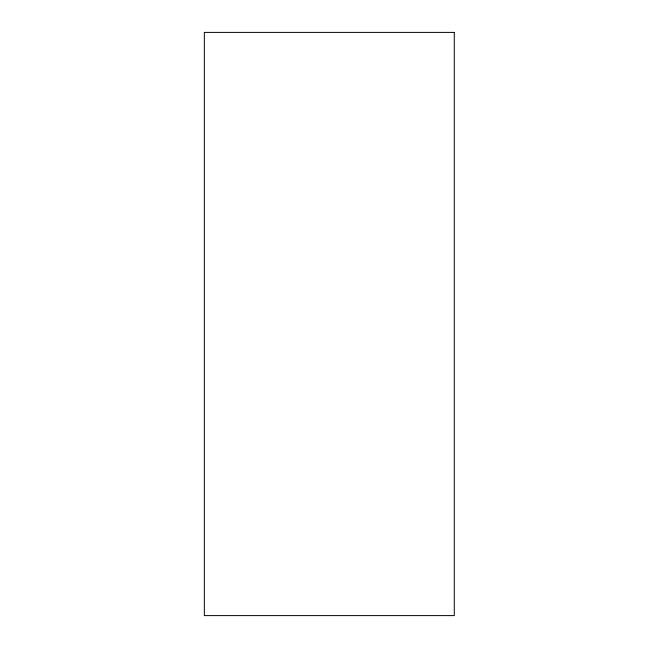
<?xml version="1.0" encoding="UTF-8"?>
<svg xmlns="http://www.w3.org/2000/svg" width="648" height="648" viewBox="0 0 648 648"><rect width="100%" height="100%" fill="white"/><g stroke="black" fill="none" stroke-linecap="round" stroke-linejoin="round"><path stroke-width="0.97" d="M454.28 32.4L204.339 32.4L204.339 615.6L454.28 615.6L454.28 32.4"/></g></svg>
